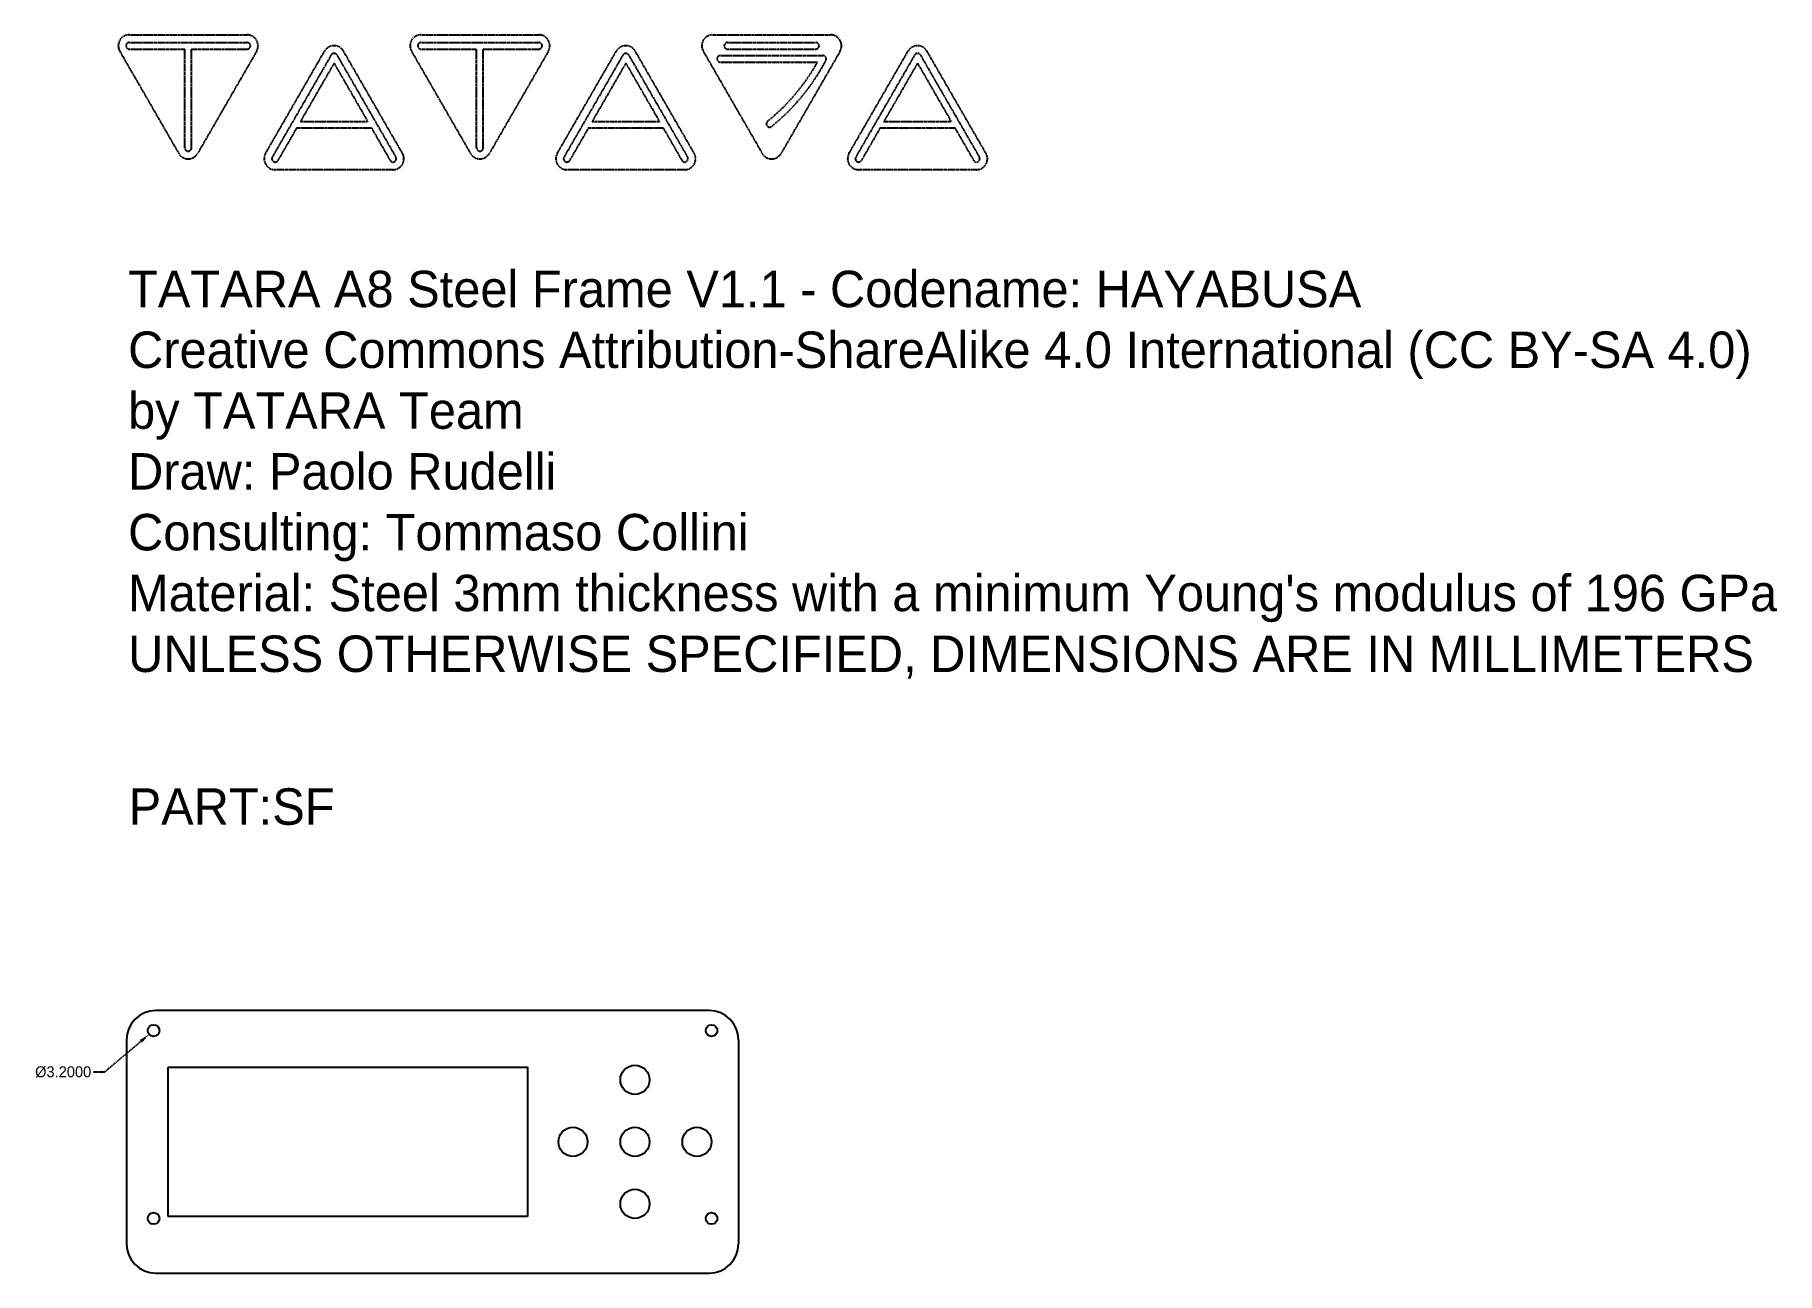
# Model space of a CAD drawing. Header units: inches. Extents: x -25 to 453, y 0 to 339.
import ezdxf

# ---------------------------------------------------------------- set-up
doc = ezdxf.new("R2010")
doc.units = ezdxf.units.IN
doc.header["$MEASUREMENT"] = 0
doc.linetypes.add('HIDDEN', pattern=[0.15, 0.1, -0.05])
doc.layers.get('Defpoints').update_dxf_attribs({"linetype": 'CONTINUOUS'})
for name, color, linetype in [('NOTE', 3, 'CONTINUOUS'), ('QUOTE', 6, 'HIDDEN'), ('TATARA LOGO', 2, 'HIDDEN'), ('VISIBLE', 7, 'CONTINUOUS')]:
    doc.layers.add(name, color=color, linetype=linetype)
doc.dimstyles.get("Standard").update_dxf_attribs({"dimtxt": 0.18, "dimasz": 0.18, "dimexe": 0.18, "dimexo": 0.0625, "dimgap": 0.09, "dimtad": 0, "dimtih": 1, "dimtoh": 1, "dimdec": 4, "dimzin": 0, "dimdsep": 46, "dimtxsty": 'Standard', "dimcen": 0.09, "dimadec": 0, "dimazin": 0, "dimtfac": 1, "dimtdec": 4, "dimtofl": 0, "dimtmove": 0, "dimatfit": 3, "dimfxl": 1, "dimtolj": 1, "dimtzin": 0, "dimarcsym": 0})

# ---------------------------------------------------------------- blocks, each defined once
blk = doc.blocks.new('*D3')
at = {"layer": 'Defpoints', "color": 0}
for p in [(8.56, 67.26), (6.11, 65.2)]:
    blk.add_point(p, dxfattribs=at)
at = {"layer": 'QUOTE', "color": 0, "lineweight": -2}
for p, q in [((-6.12, 54.88), (3.82, 63.26)), ((-9.12, 54.88), (-6.12, 54.88))]:
    blk.add_line(p, q, dxfattribs=at)
at = {"layer": 'QUOTE', "color": 0}
blk.add_solid([(4.14, 62.88), (3.5, 63.64), (6.11, 65.2)], dxfattribs=at)
at = {"layer": 'QUOTE', "color": 0, "insert": (-17.46, 54.88), "char_height": 3, "attachment_point": 5}
blk.add_mtext('\\A1;%%c3.2000', dxfattribs=at)

msp = doc.modelspace()

# ---------------------------------------------------------------- linework, layer by layer
at = {"layer": 'TATARA LOGO'}
for p, q in [((0.65444, 339.23), (32.98606, 339.23)), ((80.65444, 339.23), (112.98606, 339.23)), ((160.65444, 339.23), (192.98606, 339.23)), ((-1.94363, 334.73), (14.22217, 306.73)), ((0.65444, 337.13), (32.98606, 337.13)), ((0.65444, 335.33), (15.92025, 335.33)), ((15.92025, 308.23), (15.92025, 335.33)), ((17.72025, 335.33), (32.98606, 335.33)), ((17.72025, 308.23), (17.72025, 335.33)), ((35.58413, 334.73), (19.41833, 306.73)), ((38.05637, 306.76333), (54.22217, 334.76333)), ((75.58413, 306.76333), (59.41833, 334.76333)), ((78.05637, 334.73), (94.22217, 306.73)), ((80.65444, 337.13), (112.98606, 337.13)), ((80.65444, 335.33), (95.92025, 335.33)), ((95.92025, 308.23), (95.92025, 335.33)), ((97.72025, 308.23), (97.72025, 335.33)), ((97.72025, 335.33), (112.98606, 335.33)), ((115.58413, 334.73), (99.41833, 306.73)), ((118.05637, 306.76333), (134.22217, 334.76333)), ((155.58413, 306.76333), (139.41833, 334.76333)), ((158.05637, 334.73), (174.22217, 306.73)), ((164.71044, 337.13), (188.93006, 337.13)), ((164.71044, 335.33), (188.93006, 335.33)), ((195.58413, 334.73), (179.41833, 306.73)), ((198.05637, 306.76333), (214.22217, 334.76333)), ((235.58413, 306.76333), (219.41833, 334.76333)), ((56.04083, 333.71333), (39.87502, 305.71333)), ((56.82025, 331.46333), (47.60189, 315.49667)), ((56.82025, 331.46333), (66.03861, 315.49667)), ((57.59967, 333.71333), (73.76548, 305.71333)), ((136.04083, 333.71333), (119.87502, 305.71333)), ((136.82025, 331.46333), (127.60189, 315.49667)), ((136.82025, 331.46333), (146.03861, 315.49667)), ((137.59967, 333.71333), (153.76548, 305.71333)), ((162.7329, 333.53), (190.9076, 333.53)), ((162.7329, 331.73), (189.39186, 331.73)), ((216.04083, 333.71333), (199.87502, 305.71333)), ((216.82025, 331.46333), (207.60189, 315.49667)), ((216.82025, 331.46333), (226.03861, 315.49667)), ((217.59967, 333.71333), (233.76548, 305.71333)), ((47.60189, 315.49667), (66.03861, 315.49667)), ((127.60189, 315.49667), (146.03861, 315.49667)), ((207.60189, 315.49667), (226.03861, 315.49667)), ((46.56266, 313.69667), (41.43386, 304.81332)), ((46.56266, 313.69667), (67.07784, 313.69667)), ((67.07784, 313.69667), (72.20664, 304.81333)), ((126.56266, 313.69667), (121.43386, 304.81332)), ((126.56266, 313.69667), (147.07784, 313.69667)), ((147.07784, 313.69667), (152.20664, 304.81333)), ((206.56266, 313.69667), (201.43386, 304.81332)), ((206.56266, 313.69667), (227.07784, 313.69667)), ((227.07784, 313.69667), (232.20664, 304.81333)), ((72.98606, 302.26333), (40.65444, 302.26333)), ((152.98606, 302.26333), (120.65444, 302.26333)), ((232.98606, 302.26333), (200.65444, 302.26333))]:
    msp.add_line(p, q, dxfattribs=at)
for centre, radius, start, end in [((0.65444, 336.23), 3, 90, 210), ((32.98606, 336.23), 3, 330, 90), ((80.65444, 336.23), 3, 90, 210), ((112.98606, 336.23), 3, 330, 90), ((160.65444, 336.23), 3, 90, 210), ((192.98606, 336.23), 3, 330, 90), ((0.65444, 336.23), 0.9, 90, 270), ((32.98606, 336.23), 0.9, 270, 90), ((56.82025, 333.26333), 3, 30, 150), ((80.65444, 336.23), 0.9, 90, 270), ((112.98606, 336.23), 0.9, 270, 90), ((112.98606, 336.23), 0.9, 270, 90), ((136.82025, 333.26333), 3, 30, 150), ((164.71044, 336.23), 0.9, 90, 270), ((188.93006, 336.23), 0.9, 270, 90), ((216.82025, 333.26333), 3, 30, 150), ((56.82025, 333.26333), 0.9, 30, 149.9999972), ((136.82025, 333.26333), 0.9, 30, 149.9999972), ((162.7329, 332.63), 0.9, 90, 270), ((140.41604, 359.26353), 56.18474, 308.8897527, 330.6559013), ((140.41604, 359.26353), 57.98474, 308.8897527, 332.1550619), ((190.9076, 332.63), 0.9, 329.9999988, 90), ((216.82025, 333.26333), 0.9, 30, 149.9999972), ((176.25521, 314.83131), 0.9, 128.8897527, 308.8897527), ((16.82025, 308.23), 3, 210, 330), ((16.82025, 308.23), 0.9, 180, 0), ((40.65444, 305.26333), 3, 150, 270), ((72.98606, 305.26333), 3, 270, 30), ((96.82025, 308.23), 3, 210, 330), ((96.82025, 308.23), 0.9, 180, 0), ((120.65444, 305.26333), 3, 150, 270), ((152.98606, 305.26333), 3, 270, 30), ((176.82025, 308.23), 3, 210, 330), ((200.65444, 305.26333), 3, 150, 270), ((232.98606, 305.26333), 3, 270, 30), ((40.65444, 305.26333), 0.9, 149.9999972, 329.9991008), ((72.98606, 305.26333), 0.9, 210, 30), ((120.65444, 305.26333), 0.9, 149.9999972, 329.9991008), ((152.98606, 305.26333), 0.9, 210, 30), ((200.65444, 305.26333), 0.9, 149.9999972, 329.9991008), ((232.98606, 305.26333), 0.9, 210, 30)]:
    msp.add_arc(centre, radius, start, end, dxfattribs=at)
at = {"layer": 'VISIBLE'}
for p, q in [((159.73396, 71.72784), (7.93396, 71.72784)), ((-0.06604, 63.72784), (-0.06604, 7.72784)), ((167.73396, 63.72784), (167.73396, 7.72784)), ((11.33396, 15.22784), (11.33396, 56.22784)), ((11.33396, 56.22784), (109.83396, 56.22784)), ((109.83396, 56.22784), (109.83396, 15.22784)), ((109.83396, 15.22784), (11.33396, 15.22784)), ((7.93396, -0.27216), (159.73396, -0.27216))]:
    msp.add_line(p, q, dxfattribs=at)
for centre, radius in [((7.33396, 66.22784), 1.6), ((160.33396, 66.22784), 1.6), ((139.33396, 52.72784), 4), ((122.33396, 35.72784), 4), ((139.33396, 35.72784), 4), ((156.33396, 35.72784), 4), ((139.33396, 18.72784), 4), ((7.33396, 14.72784), 1.6), ((160.33396, 14.72784), 1.6)]:
    msp.add_circle(centre, radius, dxfattribs=at)
for centre, start, end in [((7.93396, 63.72784), 90, 180), ((159.73396, 63.72784), 0, 90), ((7.93396, 7.72784), 180, 270), ((159.73396, 7.72784), 270, 0)]:
    msp.add_arc(centre, 8, start, end, dxfattribs=at)

# ---------------------------------------------------------------- texts
at = {"layer": 'NOTE', "char_height": 10, "width": 1231.3748319, "attachment_point": 1}
for s, insert in [("{\\pxsm1;TATARA A8 Steel Frame V1.1 - Codename: HAYABUSA\\PCreative Commons Attribution-ShareAlike 4.0 International (CC BY-SA 4.0)\\Pby TATARA Team\\PDraw: Paolo Rudelli\\PConsulting: Tommaso Collini\\P\\pql;Material: Steel 3mm thickness with a minimum Young's modulus of 196 GPa\\P\\pq*;UNLESS OTHERWISE SPECIFIED, DIMENSIONS ARE IN MILLIMETERS}", (0.34209, 274.56145)), ('{\\pxsm1;PART:SF}', (0.49206, 132.65428))]:
    msp.add_mtext(s, dxfattribs=dict(at, insert=insert))

# ---------------------------------------------------------------- dimensions: what is measured, and where the dimension line sits
at = {"layer": 'QUOTE'}
dim = msp.add_diameter_dim_2p(p1=(8.55688, 67.25957), p2=(6.11105, 65.1961), dimstyle='Standard', override={"dimtxt": 3, "dimasz": 3, "dimtmove": 0}, dxfattribs=at)
dim.commit()
dim.dimension.update_dxf_attribs({"geometry": '*D3', "text_midpoint": (-17.45961, 54.87754), "dimtype": 163})

doc.saveas('drawing.dxf')
